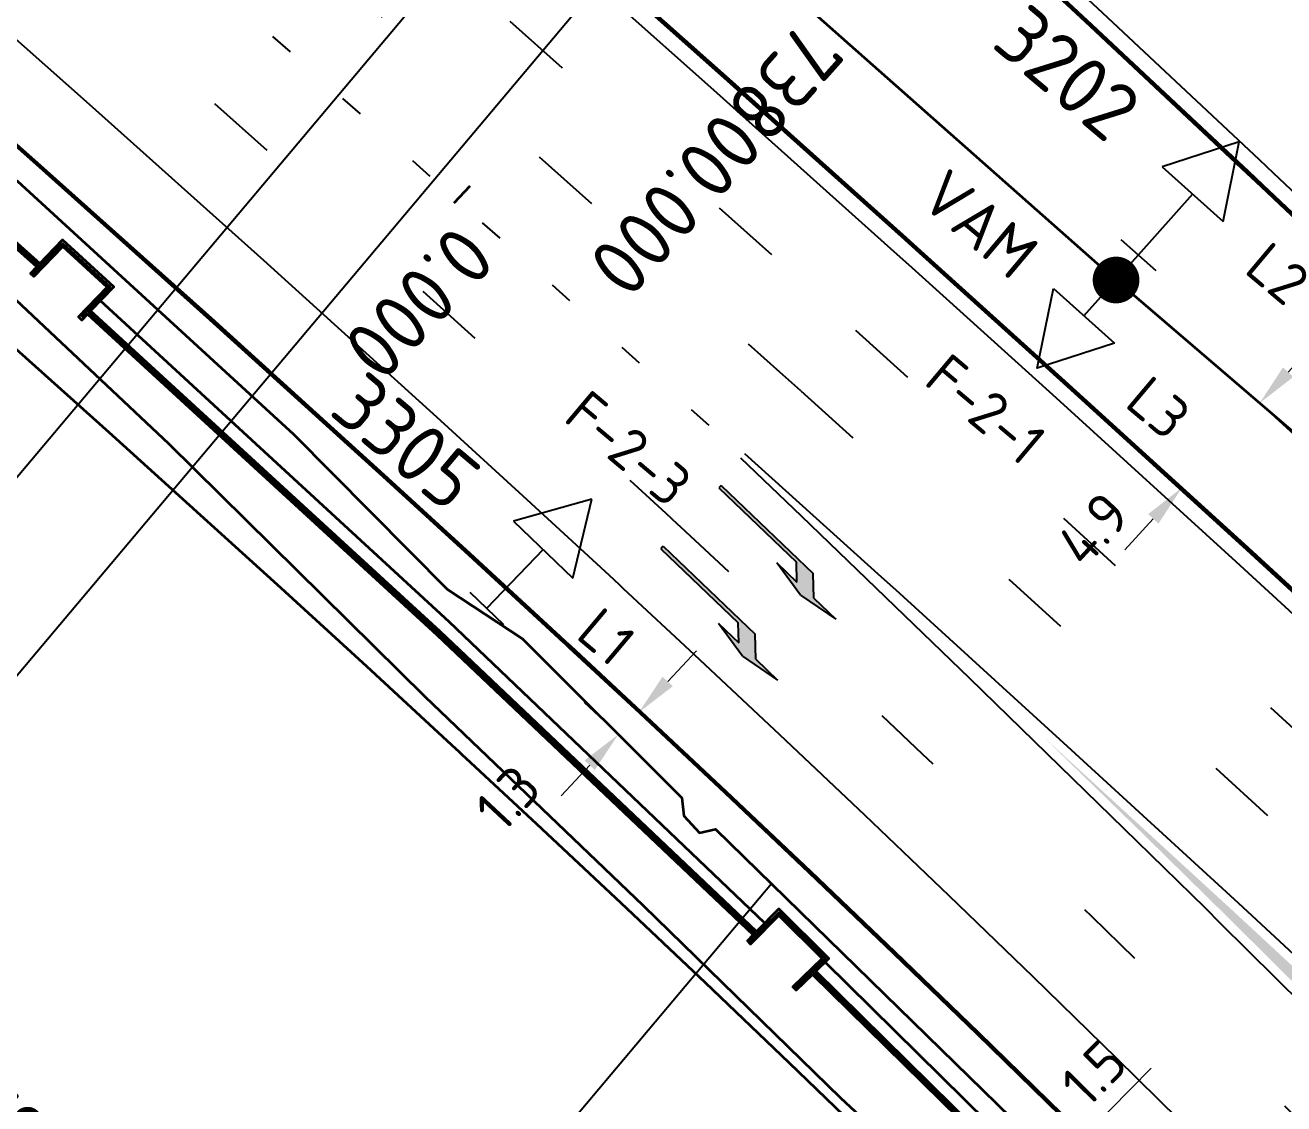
# Model space of a CAD drawing. Header units: metres. Extents: x 134219 to 139080, y 438661 to 444352.
# Drawn here: x 134937.3 to 134991.2, y 443633.5 to 443679.6 of the extents above; entities that cross this region are included whole.
import ezdxf
from ezdxf.enums import TextEntityAlignment as Align

# ---------------------------------------------------------------- set-up
doc = ezdxf.new("R2010")
doc.units = ezdxf.units.M
doc.linetypes.add('13strp', pattern=[4, 1, -3])
doc.linetypes.add('39strp', pattern=[12, 3, -9])
doc.layers.get('DEFPOINTS').update_dxf_attribs({"color": 193})
for name, color, linetype, lineweight in [('N-WE-KL-ET-T18', 1, 'Continuous', 18), ('N-WE-KL-ET-T25', 7, 'Continuous', 25), ('N-WE-KL-ET_LS_HULPSTUK_MOF-G', 10, 'Continuous', 35), ('N-WE-KL-ET_LS_OV_ARMATUUR-S', 7, 'Continuous', 25), ('N-WE-KL-ET_LS_OV_ARMATUUR-T18', 1, 'Continuous', 25), ('N-WE-KL-ET_LS_OV_KABEL-G', 10, 'KL-LS-OV-N', 35), ('N-WE-KL-ET_LS_OV_KABEL-M', 7, 'Continuous', 18), ('N-WE-KL-ET_LS_OV_KABEL-T25', 7, 'Continuous', 25), ('Utd-ondergr-bs', 8, 'Continuous', 35), ('Utd-ondergr-nw', 8, '13strp', 35)]:
    doc.layers.add(name, color=color, linetype=linetype, lineweight=lineweight)
doc.layers.add('N-WE-KL-ET_LS_OV_ARMATUUR-T25', color=2, linetype='Continuous')
doc.layers.add('Utd-weg-nw', color=8, linetype='Continuous')
doc.styles.add('alm a2ee v011$0$rtw_iso', font='NLCS-ISO.ttf')
doc.styles.add('ISO18', font='NLCS-ISO.ttf')
doc.styles.add('ISO25', font='NLCS-ISO.ttf')
doc.styles.add('NLCS-ISO', font='NLCS-ISO.ttf')
doc.styles.add('NLCS_18', font='NLCS-ISO.ttf', dxfattribs={"height": 1.8})
doc.styles.add('NLCS_25', font='NLCS-ISO.ttf', dxfattribs={"height": 2.5})
doc.linetypes.add('KL-LS-OV-N', pattern='A,4,-1,[103,NLCS.SHX,S=0.75,R=0,X=0,Y=0],-1,4,-1.5,["0V",Standard,S=1,R=0,X=0,Y=-0.5],-3', length=14.5)
doc.dimstyles.new('NLCS_t18_pijl_Dimension_l3_h1', dxfattribs={"dimtxt": 1.8, "dimasz": 1.8, "dimexe": 2, "dimexo": 2, "dimgap": 0.7, "dimtad": 1, "dimdec": 1, "dimzin": 0, "dimdsep": 46, "dimtxsty": 'NLCS_18', "dimcen": 2.5, "dimdle": 2, "dimclrd": 256, "dimclre": 256, "dimclrt": 256, "dimadec": 1, "dimazin": 0, "dimtfac": 1, "dimtdec": 1, "dimtofl": 0, "dimtmove": 1, "dimatfit": 0, "dimfxl": 0, "dimtolj": 1, "dimtzin": 0, "dimlwd": 18, "dimlwe": 18, "dimarcsym": 0})

# ---------------------------------------------------------------- blocks, each defined once
blk = doc.blocks.new('SKL-ET_OV_ARMATUUR_HD_NATRIUM_1x250W-SO (3)')
for p, q in [((6.493, 0), (3.493, 1.757)), ((3.493, -1.757), (6.493, 0))]:
    blk.add_line(p, q)
for points in [[(3.493, 1.757), (3.493, -1.757)], [(0, 1), (0, -1)], [(3.493, 0), (0, 0)]]:
    blk.add_lwpolyline(points)
at = {"layer": 'N-WE-KL-ET_LS_OV_ARMATUUR-T18', "style": 'ISO18', "flags": 1}
for tag, p in [('TYPE_ARMATUUR', (3.075, -6.821)), ('VERMOGEN_LAMP', (3.075, -10.606)), ('SPIEGELSTAND', (3.075, -14.39)), ('HOOGTE_LICHTMAST', (3.075, -18.175)), ('UITLEGGERHOEK', (3.075, -21.959)), ('TYPE_LICHTMAST', (3.075, -25.744)), ('BOTSVRIENDELIJK', (3.075, -29.528)), ('POSITIE_LICHTMAST', (3.075, -33.313)), ('KABELAANSLUITNG', (3.075, -37.097)), ('VOEDINGSPUNT', (3.075, -44.666))]:
    blk.add_attdef(tag, p, '', height=1.8, dxfattribs=at)
at = {"layer": 'N-WE-KL-ET_LS_OV_ARMATUUR-T18', "style": 'ISO18'}
for tag, p in [('FASE-AANSLUITING_1', (3.075, -40.882)), ('GROEPSNUMMER', (3.075, -48.451))]:
    blk.add_attdef(tag, p, '', height=1.8, dxfattribs=at)
at = {"layer": 'N-WE-KL-ET_LS_OV_ARMATUUR-T25', "style": 'ISO25'}
for tag, p in [('MASTNUMMER', (3.075, 7.391)), ('TYPE_SYMBOOL', (3.075, 3.606))]:
    blk.add_attdef(tag, p, '', height=2.5, dxfattribs=at)
blk = doc.blocks.new('SKL-ET_OV_ARMATUUR_HD_NATRIUM_2x250W-SO (1)')
for points in [[(-3.493, -1.757), (-6.493, 0), (-3.493, 1.757)], [(-3.493, 1.757), (-3.493, -1.757)], [(3.493, -1.757), (6.493, 0), (3.493, 1.757)], [(3.493, 1.757), (3.493, -1.757)], [(0, 1), (0, -1)], [(-3.493, 0), (0, 0)], [(3.493, 0), (0, 0)]]:
    blk.add_lwpolyline(points)
at = {"layer": 'N-WE-KL-ET_LS_OV_ARMATUUR-T18', "style": 'NLCS-ISO', "flags": 1}
for tag, p in [('TYPE_ARMATUUR', (3.075, -6.821)), ('VERMOGEN_LAMP', (3.075, -10.606)), ('SPIEGELSTAND', (3.075, -14.39)), ('HOOGTE_LICHTMAST', (3.075, -18.175)), ('UITLEGGERHOEK', (3.075, -21.959)), ('TYPE_LICHTMAST', (3.075, -25.744)), ('BOTSVRIENDELIJK', (3.075, -29.528)), ('POSITIE_LICHTMAST', (3.075, -33.313)), ('KABELAANSLUITNG', (3.075, -37.097)), ('VOEDINGSPUNT', (3.075, -48.451))]:
    blk.add_attdef(tag, p, '', height=1.8, dxfattribs=at)
at = {"layer": 'N-WE-KL-ET_LS_OV_ARMATUUR-T18', "style": 'NLCS-ISO'}
for tag, p in [('FASE-AANSLUITING_1', (3.075, -40.882)), ('FASE-AANSLUITING_2', (3.075, -44.666)), ('GROEPSNUMMER', (3.075, -52.235))]:
    blk.add_attdef(tag, p, '', height=1.8, dxfattribs=at)
at = {"layer": 'N-WE-KL-ET_LS_OV_ARMATUUR-T25', "style": 'NLCS-ISO'}
for tag, p in [('MASTNUMMER', (3.075, 7.391)), ('TYPE_SYMBOOL', (3.075, 3.606))]:
    blk.add_attdef(tag, p, '', height=2.5, dxfattribs=at)
blk = doc.blocks.new('*D433')
at = {"layer": 'DEFPOINTS', "color": 0, "transparency": 16777216}
for p in [(134990.155, 443663.432), (134990.155, 443663.432), (134986.822, 443659.806)]:
    blk.add_point(p, dxfattribs=at)
at = {"layer": 'N-WE-KL-ET_LS_OV_KABEL-M', "linetype": 'Continuous', "lineweight": 18, "transparency": 16777216}
for p, q in [((134991.373, 443664.757), (134992.591, 443666.082)), ((134985.604, 443658.481), (134984.386, 443657.156))]:
    blk.add_line(p, q, dxfattribs=at)
at = {"layer": 'N-WE-KL-ET_LS_OV_KABEL-M', "lineweight": 18, "transparency": 16777216}
for p, q in [((134990.155, 443663.432), (134991.627, 443662.078)), ((134986.822, 443659.806), (134988.294, 443658.453))]:
    blk.add_line(p, q, dxfattribs=at)
at = {"layer": 'N-WE-KL-ET_LS_OV_KABEL-M', "transparency": 16777216}
for points in [[(134991.152, 443664.96), (134991.594, 443664.554), (134990.155, 443663.432)], [(134985.383, 443658.684), (134985.825, 443658.278), (134986.822, 443659.806)]]:
    blk.add_solid(points, dxfattribs=at)
at = {"layer": 'N-WE-KL-ET_LS_OV_KABEL-M', "transparency": 16777216, "insert": (134983.027, 443658.042), "char_height": 1.8, "attachment_point": 5, "rotation": 47.4121, "style": 'NLCS_18'}
blk.add_mtext('\\A1;4.9', dxfattribs=at)
blk = doc.blocks.new('*D439')
at = {"layer": 'DEFPOINTS', "color": 0, "transparency": 16777216}
for p in [(134963.589, 443650.204), (134962.707, 443649.257), (134962.707, 443649.257)]:
    blk.add_point(p, dxfattribs=at)
at = {"layer": 'N-WE-KL-ET_LS_OV_KABEL-M', "linetype": 'Continuous', "lineweight": 18, "transparency": 16777216}
for p, q in [((134964.817, 443651.521), (134966.044, 443652.838)), ((134961.479, 443647.94), (134960.252, 443646.623))]:
    blk.add_line(p, q, dxfattribs=at)
at = {"layer": 'N-WE-KL-ET_LS_OV_KABEL-M', "lineweight": 18, "transparency": 16777216}
for p, q in [((134963.589, 443650.204), (134962.126, 443651.568)), ((134962.707, 443649.257), (134961.244, 443650.621))]:
    blk.add_line(p, q, dxfattribs=at)
at = {"layer": 'N-WE-KL-ET_LS_OV_KABEL-M', "transparency": 16777216}
for points in [[(134964.597, 443651.725), (134965.036, 443651.316), (134963.589, 443650.204)], [(134961.26, 443648.145), (134961.699, 443647.736), (134962.707, 443649.257)]]:
    blk.add_solid(points, dxfattribs=at)
at = {"layer": 'N-WE-KL-ET_LS_OV_KABEL-M', "transparency": 16777216, "insert": (134957.979, 443646.531), "char_height": 1.8, "attachment_point": 5, "rotation": 47.0156, "style": 'NLCS_18'}
blk.add_mtext('\\A1;1.3', dxfattribs=at)
blk = doc.blocks.new('*D442')
at = {"layer": 'DEFPOINTS', "color": 0, "transparency": 16777216}
for p in [(134985.407, 443629.239), (134984.332, 443628.147), (134984.332, 443628.147)]:
    blk.add_point(p, dxfattribs=at)
at = {"layer": 'N-WE-KL-ET_LS_OV_KABEL-M', "linetype": 'Continuous', "lineweight": 18, "transparency": 16777216}
for p, q in [((134982.887, 443632.309), (134985.512, 443634.974)), ((134984.869, 443628.693), (134982.887, 443632.309)), ((134986.67, 443630.521), (134987.934, 443631.803)), ((134985.407, 443629.239), (134984.332, 443628.147)), ((134983.068, 443626.865), (134981.805, 443625.583))]:
    blk.add_line(p, q, dxfattribs=at)
at = {"layer": 'N-WE-KL-ET_LS_OV_KABEL-M', "lineweight": 18, "transparency": 16777216}
for p, q in [((134985.407, 443629.239), (134983.982, 443630.643)), ((134984.332, 443628.147), (134982.907, 443629.551))]:
    blk.add_line(p, q, dxfattribs=at)
at = {"layer": 'N-WE-KL-ET_LS_OV_KABEL-M', "transparency": 16777216}
for points in [[(134986.457, 443630.732), (134986.884, 443630.311), (134985.407, 443629.239)], [(134982.855, 443627.076), (134983.282, 443626.655), (134984.332, 443628.147)]]:
    blk.add_solid(points, dxfattribs=at)
at = {"layer": 'N-WE-KL-ET_LS_OV_KABEL-M', "transparency": 16777216, "insert": (134983.06, 443634.764), "char_height": 1.8, "attachment_point": 5, "rotation": 45.4268, "style": 'NLCS_18'}
blk.add_mtext('\\A1;1.5', dxfattribs=at)
blk = doc.blocks.new('SKL-ET_HULP_MOF_VERBINDING_AFTAKMOF-SO')
at = {"const_width": 1}
blk.add_lwpolyline([(-0.5, 0, 1), (0.5, 0, 1)], format="xyb", close=True, dxfattribs=at)
blk.add_circle((0, 0), 0.5)
at = {"layer": 'N-WE-KL-ET-T18', "linetype": 'ByBlock', "style": 'NLCS-ISO', "flags": 1}
for tag, p in [('OMSCHRIJVING_LEGENDA', (0, -8.431)), ('LOCATIE', (0, -12.215)), ('MASTNUMMER', (0, -16)), ('VAN', (0, -19.784)), ('NAAR', (0, -23.569)), ('AFTAKKING', (0, -27.353)), ('VOEDINGSPUNT', (0, -31.138)), ('GROEPSNUMMER', (0, -34.922)), ('POSITIE_X', (0, -38.707)), ('POSITIE_Y', (0, -42.491)), ('OVERIGE_OPMERKING(EN)_2', (0, -50.06))]:
    blk.add_attdef(tag, p, '', height=1.8, dxfattribs=at)
at = {"layer": 'N-WE-KL-ET-T18', "linetype": 'ByBlock', "style": 'NLCS-ISO'}
blk.add_attdef('OVERIGE_OPMERKING(EN)_1', (0, -46.276), '', height=1.8, dxfattribs=at)
at = {"layer": 'N-WE-KL-ET-T25', "linetype": 'ByBlock', "style": 'NLCS-ISO'}
blk.add_attdef('SOORT_MOF', text='', height=2.25, dxfattribs=at).set_placement((0, 3), align=Align.MIDDLE)
blk = doc.blocks.new('Dwm A2 aanvulling$0$pijlre_750')
blk.add_hatch(color=256).paths.add_polyline_path([(5.196, -0.375), (4, -0.375), (5.7, -0.675), (7.5, -0.375), (6.2, -0.375), (5.45, 0.375), (0, 0.375), (0, 0.225), (4.596, 0.225)])
for p, q in [((0, 0.375), (5.45, 0.375)), ((0, 0.375), (0, 0.225)), ((0, 0.225), (4.596, 0.225)), ((5.196, -0.375), (4.596, 0.225)), ((6.2, -0.375), (5.45, 0.375)), ((4, -0.375), (5.196, -0.375)), ((5.7, -0.675), (4, -0.375)), ((5.7, -0.675), (7.5, -0.375)), ((6.2, -0.375), (7.5, -0.375))]:
    blk.add_line(p, q)

msp = doc.modelspace()

# ---------------------------------------------------------------- hatches: boundary and pattern name
at = {"layer": 'Utd-weg-nw', "linetype": 'Continuous'}
msp.add_hatch(color=256, dxfattribs=at).paths.add_polyline_path([(134980.937, 443649.113), (134985.184, 443644.978), (134988.097, 443642.115), (134988.751, 443641.47), (134992.303, 443637.949), (134995.839, 443634.41), (134999.358, 443630.855), (135002.318, 443627.833), (135005.264, 443624.797), (135006.336, 443623.683), (135009.792, 443620.066), (135013.226, 443616.427), (135016.636, 443612.767), (135020.024, 443609.085), (135023.811, 443604.97), (135025.699, 443606.907), (135021.948, 443610.564), (135017.795, 443614.586), (135010.653, 443621.433), (135003.464, 443628.242), (134996.233, 443635.015), (134988.961, 443641.754), (134981.651, 443648.463), (134980.937, 443649.113)])

# ---------------------------------------------------------------- linework, layer by layer
at = {"layer": 'N-WE-KL-ET_LS_OV_KABEL-G', "flags": 128}
for points, elevation in [([(135019.603, 443637.083), (135019.505, 443637.182), (135010.711, 443644.629), (135009.289, 443647.026), (134983.581, 443669.068), (134917.816, 443727.198), (134916.938, 443728.769), (134914.834, 443730.986), (134908.14, 443736.458), (134907.204, 443736.819), (134905.812, 443737.286), (134906.131, 443737.616)], 6.399), ([(134936.616, 443673.105), (134936.99, 443672.932), (134948.808, 443662.11), (134955.389, 443655.46), (134958.599, 443653.343), (134965.428, 443646.55), (134965.502, 443645.776), (134966.177, 443645.046), (134966.861, 443645.2), (134990.363, 443622.261), (134993.626, 443618.835), (134995.692, 443617.346), (134995.686, 443617.348)], 6.178)]:
    msp.add_lwpolyline(points, dxfattribs=dict(at, elevation=elevation))
at = {"layer": 'N-WE-KL-ET_LS_OV_KABEL-T25'}
for p, q in [((134961.102, 443688.937), (134908.876, 443626.901)), ((134965.203, 443685.313), (134927.354, 443640.354)), ((134969.259, 443642.859), (134956.551, 443627.763))]:
    msp.add_line(p, q, dxfattribs=at)
at = {"layer": 'Utd-ondergr-bs', "flags": 128}
for points in [[(134886.028, 443714.863), (134903.492, 443699.768), (134923.263, 443682.562), (134930.825, 443675.75), (134937.945, 443669.412), (134938.913, 443670.413), (134941.113, 443668.402), (134940.119, 443667.385), (134955.081, 443653.666), (134968.613, 443640.823), (134969.58, 443641.787), (134971.721, 443639.673), (134971.152, 443639.13), (134978.997, 443631.417)], [(134978.997, 443631.417), (134971.152, 443639.13), (134971.721, 443639.673), (134969.58, 443641.787), (134968.613, 443640.823), (134955.081, 443653.666), (134940.119, 443667.385), (134941.113, 443668.402), (134938.913, 443670.413), (134937.945, 443669.412), (134930.825, 443675.75), (134923.263, 443682.562), (134903.492, 443699.768), (134886.028, 443714.863)], [(134978.856, 443631.275), (134971.012, 443638.987), (134970.318, 443638.317), (134970.179, 443638.46), (134971.435, 443639.674), (134969.581, 443641.504), (134968.369, 443640.288), (134968.228, 443640.429), (134968.475, 443640.678), (134954.944, 443653.52), (134939.983, 443667.238), (134939.737, 443666.984), (134939.594, 443667.123), (134940.826, 443668.393), (134938.922, 443670.134), (134937.689, 443668.844), (134937.545, 443668.982), (134937.813, 443669.262), (134930.692, 443675.601), (134923.13, 443682.412), (134903.361, 443699.617), (134885.897, 443714.712)], [(134937.951, 443669.27), (134937.881, 443669.334), (134923.196, 443682.488)], [(134927.559, 443676.974), (134928.195, 443675.926), (134934.224, 443670.378), (134943.46, 443661.689), (134954.419, 443650.879), (134963.763, 443641.939), (134972.217, 443633.713), (134980.229, 443626.245), (134984.889, 443621.367), (134986.637, 443620.011), (134988.837, 443619.103), (134990.534, 443618.744), (134993.03, 443617.9), (134995.031, 443617.03), (134995.902, 443616.501)], [(134937.651, 443668.957), (134938.918, 443670.265), (134940.959, 443668.393), (134939.715, 443667.108)], [(134939.978, 443667.375), (134940.047, 443667.311), (134955.012, 443653.595), (134968.545, 443640.751), (134968.617, 443640.683)], [(134968.98, 443641.185), (134955.47, 443654.076), (134940.54, 443667.811)], [(134939.594, 443667.123), (134939.737, 443666.984), (134939.983, 443667.238), (134954.944, 443653.52), (134968.475, 443640.678), (134968.228, 443640.429), (134968.369, 443640.288), (134969.581, 443641.504), (134971.435, 443639.674), (134970.179, 443638.46), (134970.318, 443638.317), (134971.012, 443638.987), (134978.856, 443631.275)], [(134968.322, 443640.392), (134969.583, 443641.642), (134971.576, 443639.664), (134970.276, 443638.419)], [(134987.56, 443623.698), (134979.506, 443631.684), (134971.554, 443639.511)], [(134971.012, 443639.124), (134978.922, 443631.345), (134987.166, 443623.169)]]:
    msp.add_lwpolyline(points, dxfattribs=at)
at = {"layer": 'Utd-ondergr-nw', "color": 7, "linetype": 'Continuous'}
msp.add_line((134956.353, 443672.714), (134955.663, 443671.99), dxfattribs=at)
at = {"layer": 'Utd-ondergr-nw', "linetype": 'Continuous', "flags": 128}
for points in [[(134893.44, 443759.732), (134900.986, 443753.17), (134908.523, 443746.598), (134915.425, 443740.547), (134916.042, 443740.005), (134923.544, 443733.391), (134931.032, 443726.754), (134934.684, 443723.502), (134938.502, 443720.093), (134945.955, 443713.407), (134953.389, 443706.695), (134960.802, 443699.957), (134968.193, 443693.19), (134975.561, 443686.394), (134982.905, 443679.569), (134989.612, 443673.287), (134990.223, 443672.713), (134997.514, 443665.825), (135004.776, 443658.904), (135012.009, 443651.95), (135019.21, 443644.962), (135026.378, 443637.938), (135033.513, 443630.878)], [(134893.486, 443759.785), (134901.032, 443753.223), (134901.288, 443753), (134908.569, 443746.651), (134915.471, 443740.6), (134916.087, 443740.058), (134923.59, 443733.443), (134931.078, 443726.806), (134934.73, 443723.555), (134938.548, 443720.145), (134946.001, 443713.46), (134953.435, 443706.748), (134960.848, 443700.009), (134968.239, 443693.242), (134975.608, 443686.447), (134982.952, 443679.621), (134989.659, 443673.339), (134990.27, 443672.765), (134997.561, 443665.877), (135004.824, 443658.956), (135012.056, 443652.002), (135019.258, 443645.013), (135026.426, 443637.989), (135033.561, 443630.928)], [(134891.981, 443742.815), (134899.727, 443736.483), (134900.683, 443735.702), (134906.679, 443730.489), (134907.298, 443729.95), (134914.843, 443723.388), (134922.383, 443716.825), (134926.065, 443713.617), (134929.916, 443710.256), (134937.44, 443703.68), (134944.951, 443697.093), (134952.448, 443690.492), (134959.926, 443683.874), (134967.385, 443677.236), (134974.82, 443670.575), (134975.736, 443669.752)], [(134892.027, 443742.868), (134899.773, 443736.536), (134906.725, 443730.541), (134907.344, 443730.003), (134914.889, 443723.441), (134922.429, 443716.878), (134926.111, 443713.669), (134929.962, 443710.309), (134937.486, 443703.733), (134944.997, 443697.145), (134952.494, 443690.544), (134959.973, 443683.926), (134967.431, 443677.288), (134974.867, 443670.627), (134975.782, 443669.804)], [(134892.731, 443713.198), (134900.272, 443706.639), (134907.801, 443700.085), (134910.424, 443697.8), (134915.335, 443693.515), (134922.857, 443686.936), (134930.358, 443680.339), (134937.832, 443673.717), (134945.272, 443667.062), (134952.669, 443660.365), (134956.35, 443656.998), (134960.017, 443653.619), (134960.419, 443653.247)], [(134892.685, 443713.145), (134900.226, 443706.587), (134907.755, 443700.033), (134910.378, 443697.747), (134915.289, 443693.463), (134922.811, 443686.883), (134930.312, 443680.287), (134937.786, 443673.665), (134945.225, 443667.01), (134952.622, 443660.313), (134956.302, 443656.947), (134959.969, 443653.567), (134960.37, 443653.196)], [(134903.499, 443695.147), (134906.12, 443692.862), (134911.028, 443688.581), (134918.539, 443682.011), (134926.024, 443675.428), (134933.478, 443668.824), (134940.891, 443662.192), (134948.257, 443655.524), (134951.92, 443652.173), (134955.568, 443648.811), (134955.888, 443648.516)], [(134975.736, 443669.752), (134981.611, 443664.449), (134982.23, 443663.889), (134989.611, 443657.175), (134996.96, 443650.429), (135004.276, 443643.649), (135011.554, 443636.832), (135018.792, 443629.976)], [(134975.782, 443669.804), (134981.658, 443664.501), (134982.277, 443663.941), (134989.658, 443657.226), (134997.008, 443650.48), (135004.323, 443643.7), (135011.602, 443636.883), (135018.841, 443630.027)], [(134960.37, 443653.196), (134960.412, 443653.157), (134960.589, 443652.994), (134963.622, 443650.174), (134967.259, 443646.765), (134970.88, 443643.341), (134974.484, 443639.899), (134978.069, 443636.44), (134981.635, 443632.962)], [(134960.419, 443653.247), (134960.46, 443653.209), (134960.637, 443653.045), (134963.67, 443650.225), (134967.307, 443646.816), (134970.928, 443643.392), (134974.532, 443639.95), (134978.118, 443636.49), (134981.684, 443633.012)], [(134955.888, 443648.516), (134956.009, 443648.403), (134956.185, 443648.24), (134959.201, 443645.436), (134962.818, 443642.047), (134966.416, 443638.643), (134969.997, 443635.224), (134973.557, 443631.789)]]:
    msp.add_lwpolyline(points, dxfattribs=at)
at = {"layer": 'Utd-weg-nw', "linetype": '39strp', "flags": 128}
for points in [[(134677.47, 443953.32), (134685.016, 443946.758), (134692.562, 443940.196), (134700.108, 443933.635), (134707.655, 443927.073), (134715.201, 443920.511), (134722.747, 443913.949), (134730.293, 443907.388), (134737.839, 443900.826), (134745.385, 443894.264), (134749.477, 443890.706), (134752.931, 443887.702), (134760.477, 443881.141), (134768.023, 443874.579), (134775.569, 443868.017), (134783.116, 443861.456), (134790.662, 443854.894), (134798.208, 443848.332), (134805.754, 443841.77), (134813.3, 443835.209), (134820.846, 443828.647), (134823.212, 443826.589), (134828.392, 443822.085), (134835.938, 443815.523), (134843.484, 443808.962), (134851.03, 443802.4), (134858.577, 443795.838), (134866.123, 443789.276), (134873.669, 443782.715), (134881.215, 443776.153), (134881.673, 443775.754), (134881.789, 443775.654), (134888.761, 443769.591), (134896.307, 443763.029), (134903.853, 443756.468), (134911.39, 443749.896), (134918.292, 443743.845), (134918.909, 443743.302), (134926.413, 443736.688), (134933.902, 443730.049), (134937.556, 443726.796), (134941.376, 443723.385), (134948.834, 443716.695), (134956.273, 443709.978), (134963.693, 443703.233), (134971.093, 443696.459), (134978.471, 443689.654), (134985.826, 443682.819), (134992.545, 443676.527), (134993.157, 443675.952), (135000.461, 443669.051), (135007.739, 443662.117), (135014.987, 443655.148), (135022.206, 443648.143), (135029.393, 443641.102), (135036.547, 443634.023), (135040.713, 443629.867), (135043.666, 443626.906), (135050.749, 443619.753), (135057.796, 443612.566), (135064.81, 443605.347), (135069.77, 443600.203), (135071.791, 443598.098), (135078.741, 443590.821), (135085.663, 443583.516), (135085.898, 443583.267)], [(134661, 443934.379), (134668.546, 443927.817), (134676.092, 443921.256), (134683.639, 443914.694), (134691.185, 443908.132), (134698.731, 443901.57), (134706.277, 443895.009), (134713.823, 443888.447), (134721.369, 443881.885), (134728.915, 443875.324), (134733.007, 443871.765), (134736.461, 443868.762), (134744.007, 443862.2), (134751.553, 443855.638), (134759.1, 443849.077), (134766.646, 443842.515), (134774.192, 443835.953), (134781.738, 443829.391), (134789.284, 443822.83), (134796.83, 443816.268), (134804.376, 443809.706), (134806.742, 443807.649), (134811.922, 443803.144), (134819.468, 443796.583), (134820.478, 443795.864), (134827.048, 443790.06), (134834.558, 443783.457), (134842.068, 443776.854), (134849.578, 443770.25), (134857.088, 443763.647), (134864.598, 443757.044), (134865.055, 443756.643), (134865.17, 443756.541), (134872.108, 443750.441), (134879.618, 443743.837), (134887.128, 443737.234), (134894.638, 443730.631), (134901.561, 443724.603), (134902.18, 443724.064), (134909.723, 443717.504), (134917.26, 443710.943), (134920.939, 443707.737), (134924.787, 443704.38), (134932.302, 443697.811), (134939.803, 443691.233), (134947.286, 443684.644), (134954.749, 443678.039), (134962.19, 443671.417), (134969.605, 443664.775), (134970.518, 443663.954)], [(134656.112, 443928.757), (134663.658, 443922.196), (134671.204, 443915.634), (134678.75, 443909.072), (134686.296, 443902.51), (134693.842, 443895.949), (134701.388, 443889.387), (134708.934, 443882.825), (134716.481, 443876.263), (134724.027, 443869.702), (134728.118, 443866.144), (134731.573, 443863.14), (134739.119, 443856.578), (134746.665, 443850.016), (134754.211, 443843.455), (134761.757, 443836.893), (134769.303, 443830.331), (134776.849, 443823.77), (134784.395, 443817.208), (134791.942, 443810.646), (134799.488, 443804.084), (134801.854, 443802.027), (134807.034, 443797.523), (134814.58, 443790.961), (134822.16, 443784.438), (134829.67, 443777.835), (134837.18, 443771.232), (134844.69, 443764.628), (134852.2, 443758.025), (134859.71, 443751.422), (134860.166, 443751.021), (134860.281, 443750.92), (134867.22, 443744.819), (134874.73, 443738.215), (134882.24, 443731.612), (134889.75, 443725.009), (134896.672, 443718.981), (134897.292, 443718.442), (134904.834, 443711.883), (134912.367, 443705.326), (134914.991, 443703.039), (134919.906, 443698.751), (134927.439, 443692.162), (134934.957, 443685.551), (134942.453, 443678.909), (134949.92, 443672.228), (134957.35, 443665.502), (134961.05, 443662.118), (134964.737, 443658.72), (134965.226, 443658.267)], [(134822.775, 443798.505), (134829.345, 443792.701), (134836.855, 443786.098), (134844.365, 443779.495), (134851.875, 443772.891), (134859.385, 443766.288), (134866.895, 443759.685), (134867.351, 443759.284), (134867.466, 443759.183), (134874.405, 443753.082), (134881.915, 443746.478), (134889.425, 443739.875), (134896.935, 443733.272), (134897.848, 443732.442), (134903.857, 443727.244), (134904.477, 443726.705), (134912.021, 443720.144), (134919.559, 443713.582), (134923.239, 443710.375), (134927.089, 443707.017), (134934.608, 443700.445), (134942.113, 443693.863), (134949.602, 443687.268), (134957.072, 443680.657), (134964.521, 443674.028), (134971.945, 443667.377), (134972.859, 443666.555)], [(134972.859, 443666.555), (134978.725, 443661.261), (134979.343, 443660.702), (134986.71, 443654), (134994.045, 443647.268), (135001.345, 443640.503), (135008.606, 443633.702), (135015.826, 443626.863), (135023.002, 443619.984), (135027.175, 443615.942), (135030.131, 443613.06), (135037.214, 443606.09), (135044.25, 443599.073), (135051.239, 443592.009), (135056.173, 443586.965), (135058.181, 443584.899), (135065.075, 443577.743), (135071.921, 443570.54), (135078.719, 443563.293), (135085.469, 443556), (135092.17, 443548.662), (135098.821, 443541.28), (135105.424, 443533.854), (135111.977, 443526.383), (135113.473, 443524.663), (135118.48, 443518.869), (135124.939, 443511.311), (135131.354, 443503.711), (135137.73, 443496.073), (135144.069, 443488.399), (135150.373, 443480.692), (135153.835, 443476.43), (135156.646, 443472.955), (135162.891, 443465.19), (135169.111, 443457.4), (135175.308, 443449.588), (135181.486, 443441.755), (135187.648, 443433.905), (135193.796, 443426.04), (135199.935, 443418.162), (135206.067, 443410.274), (135212.196, 443402.379), (135217.687, 443395.299), (135218.323, 443394.478), (135224.452, 443386.576), (135230.58, 443378.674), (135236.709, 443370.772), (135242.837, 443362.87), (135245.243, 443359.768), (135248.965, 443354.968), (135250.431, 443353.078)], [(134970.518, 443663.954), (134976.376, 443658.667), (134976.993, 443658.109), (134984.349, 443651.416), (134991.672, 443644.695), (134998.959, 443637.942), (135006.207, 443631.154), (135013.412, 443624.329), (135020.572, 443617.465), (135024.736, 443613.433), (135027.685, 443610.558), (135034.751, 443603.604), (135041.77, 443596.603), (135048.743, 443589.556), (135053.665, 443584.524), (135055.668, 443582.462), (135062.546, 443575.323), (135069.376, 443568.137), (135076.158, 443560.907), (135082.892, 443553.631), (135089.577, 443546.311), (135096.213, 443538.946), (135102.8, 443531.537), (135109.338, 443524.084), (135110.831, 443522.368), (135115.827, 443516.587), (135122.271, 443509.045), (135128.674, 443501.461), (135135.037, 443493.837), (135141.365, 443486.177), (135147.659, 443478.482), (135151.116, 443474.226), (135153.923, 443470.756), (135160.16, 443463.002), (135166.372, 443455.221), (135172.563, 443447.417), (135178.735, 443439.591), (135184.892, 443431.747), (135191.037, 443423.887), (135197.173, 443416.013), (135203.303, 443408.128), (135209.43, 443400.234), (135214.921, 443393.154), (135215.558, 443392.333), (135221.686, 443384.431), (135227.815, 443376.529), (135233.943, 443368.627), (135240.071, 443360.725), (135242.478, 443357.623), (135246.2, 443352.823), (135249.038, 443349.163)], [(134965.226, 443658.267), (134965.36, 443658.143), (134968.411, 443655.307), (134972.071, 443651.877), (134975.716, 443648.43), (134979.345, 443644.964), (134982.957, 443641.479), (134986.55, 443637.974), (134990.125, 443634.448), (134993.679, 443630.901), (134994.904, 443629.668), (134997.82, 443626.71), (135000.722, 443623.738), (135002.386, 443622.019), (135003.452, 443620.912), (135006.891, 443617.312), (135010.308, 443613.691), (135013.701, 443610.049), (135017.072, 443606.386), (135020.42, 443602.702), (135023.745, 443598.997), (135027.046, 443595.271), (135030.324, 443591.524), (135033.579, 443587.758), (135036.81, 443583.971), (135040.017, 443580.163), (135043.201, 443576.336), (135046.361, 443572.489), (135049.496, 443568.623), (135052.607, 443564.737), (135055.694, 443560.831), (135058.757, 443556.907), (135061.795, 443552.963), (135062.449, 443552.106), (135064.808, 443549), (135067.796, 443545.019), (135070.759, 443541.019), (135073.698, 443537), (135076.611, 443532.964), (135079.499, 443528.909), (135082.361, 443524.836), (135085.198, 443520.745), (135088.01, 443516.637), (135090.795, 443512.511), (135093.555, 443508.368), (135096.289, 443504.208), (135098.997, 443500.031), (135101.679, 443495.837), (135104.334, 443491.626), (135106.963, 443487.399), (135109.566, 443483.155), (135112.142, 443478.895), (135114.691, 443474.62), (135117.214, 443470.328), (135119.71, 443466.021), (135122.178, 443461.698), (135124.62, 443457.36), (135126.112, 443454.678), (135127.035, 443453.006), (135129.422, 443448.638), (135131.782, 443444.255), (135134.115, 443439.857), (135136.42, 443435.445), (135137.794, 443432.782)]]:
    msp.add_lwpolyline(points, dxfattribs=at)
at = {"layer": 'Utd-weg-nw', "linetype": '13strp', "flags": 128}
msp.add_lwpolyline([(134658.556, 443931.568), (134666.102, 443925.006), (134673.648, 443918.445), (134681.194, 443911.883), (134688.74, 443905.321), (134696.286, 443898.76), (134703.833, 443892.198), (134711.379, 443885.636), (134718.925, 443879.074), (134726.471, 443872.513), (134730.563, 443868.954), (134734.017, 443865.951), (134741.563, 443859.389), (134749.109, 443852.827), (134756.655, 443846.266), (134764.201, 443839.704), (134771.747, 443833.142), (134779.294, 443826.58), (134786.84, 443820.019), (134794.386, 443813.457), (134801.932, 443806.895), (134804.298, 443804.838), (134809.478, 443800.333), (134817.024, 443793.772), (134824.604, 443787.249), (134832.114, 443780.646), (134839.624, 443774.043), (134847.134, 443767.439), (134854.644, 443760.836), (134862.154, 443754.233), (134862.61, 443753.832), (134862.726, 443753.73), (134869.664, 443747.63), (134877.174, 443741.026), (134884.684, 443734.423), (134892.194, 443727.82), (134899.116, 443721.792), (134899.736, 443721.253), (134907.278, 443714.693), (134914.813, 443708.135), (134918.491, 443704.93), (134922.337, 443701.574), (134929.849, 443695.008), (134937.344, 443688.435), (134944.821, 443681.851), (134952.277, 443675.253), (134959.709, 443668.638), (134967.115, 443662.004), (134968.027, 443661.185)], dxfattribs=at)
at = {"layer": 'Utd-weg-nw', "linetype": 'Continuous', "flags": 128}
for points in [[(134893.945, 443760.313), (134901.491, 443753.751), (134909.028, 443747.179), (134915.93, 443741.128), (134916.547, 443740.586), (134924.05, 443733.971), (134931.538, 443727.334), (134935.19, 443724.083), (134939.009, 443720.673), (134946.462, 443713.986), (134953.897, 443707.274), (134961.311, 443700.534), (134968.704, 443693.766), (134976.074, 443686.969), (134983.42, 443680.142), (134990.129, 443673.858), (134990.74, 443673.284), (134998.033, 443666.393), (135005.298, 443659.47), (135012.533, 443652.514), (135019.738, 443645.522), (135026.909, 443638.495), (135034.047, 443631.432)], [(134891.522, 443742.287), (134899.268, 443735.955), (134906.219, 443729.96), (134906.839, 443729.422), (134914.383, 443722.86), (134921.923, 443716.297), (134925.605, 443713.089), (134929.456, 443709.729), (134936.979, 443703.153), (134944.489, 443696.567), (134951.984, 443689.967), (134959.462, 443683.35), (134966.918, 443676.714), (134974.352, 443670.055), (134975.267, 443669.231)], [(134894.929, 443715.726), (134902.471, 443709.167), (134910.002, 443702.611), (134912.625, 443700.325), (134917.539, 443696.039), (134925.065, 443689.455), (134932.575, 443682.851), (134940.059, 443676.22), (134947.512, 443669.552), (134954.926, 443662.841), (134958.615, 443659.466), (134962.292, 443656.078), (134962.736, 443655.666)], [(134975.267, 443669.231), (134981.141, 443663.93), (134981.76, 443663.37), (134989.138, 443656.658), (134996.486, 443649.914), (135003.799, 443643.137), (135011.074, 443636.323), (135018.31, 443629.47)], [(134967.938, 443661.098), (134970.537, 443658.607), (134977.739, 443651.668), (134984.904, 443644.692), (134987.816, 443641.83), (134988.469, 443641.186), (134992.02, 443637.665), (134995.555, 443634.128), (134999.073, 443630.574)], [(134968.11, 443661.278), (134973.96, 443655.998), (134974.576, 443655.441), (134981.921, 443648.758), (134989.232, 443642.048), (134996.505, 443635.308), (135003.738, 443628.533)], [(134962.736, 443655.666), (134962.913, 443655.502), (134965.955, 443652.675), (134969.603, 443649.256), (134973.236, 443645.82), (134976.852, 443642.367), (134980.45, 443638.895), (134984.03, 443635.404), (134987.589, 443631.893)]]:
    msp.add_lwpolyline(points, dxfattribs=at)

# ---------------------------------------------------------------- block references
at = {"layer": 'N-WE-KL-ET_LS_HULPSTUK_MOF-G'}
ref = msp.add_blockref('SKL-ET_HULP_MOF_VERBINDING_AFTAKMOF-SO', (134984.01, 443668.7, 6.399), dxfattribs=at)
ref.add_attrib('SOORT_MOF', 'VAM', dxfattribs={"layer": 'N-WE-KL-ET_LS_OV_ARMATUUR-T25', "height": 2, "rotation": 319.9073, "style": 'ISO25'}).set_placement((134976.144, 443672.8, 6.399), align=Align.MIDDLE_LEFT)
at = {"layer": 'N-WE-KL-ET_LS_OV_ARMATUUR-S'}
ref = msp.add_blockref('SKL-ET_OV_ARMATUUR_HD_NATRIUM_2x250W-SO (1)', (134984.961, 443669.767, 7.727), dxfattribs=dict(at, rotation=48.25736614395642))
ref.add_attrib('MASTNUMMER', '3202', (134978.607, 443678.717, 7.727), dxfattribs={"layer": 'N-WE-KL-ET_LS_OV_ARMATUUR-T25', "height": 2.5, "rotation": 319.9073, "style": 'ISO25'})
ref.add_attrib('FASE-AANSLUITING_1', 'L2', (134989.425, 443669.064, 7.727), dxfattribs={"layer": 'N-WE-KL-ET_LS_OV_ARMATUUR-T18', "height": 1.8, "rotation": 319.9073, "style": 'ISO18'})
ref.add_attrib('FASE-AANSLUITING_2', 'L3', (134984.311, 443663.333, 7.727), dxfattribs={"layer": 'N-WE-KL-ET_LS_OV_ARMATUUR-T18', "height": 1.8, "rotation": 319.9073, "style": 'ISO18'})
ref.add_attrib('GROEPSNUMMER', 'F-2-1', (134975.71, 443664.285, 7.727), dxfattribs={"layer": 'N-WE-KL-ET_LS_OV_ARMATUUR-T18', "height": 1.8, "rotation": 319.9073, "style": 'ISO18'})
ref = msp.add_blockref('SKL-ET_OV_ARMATUUR_HD_NATRIUM_1x250W-SO (3)', (134957.067, 443654.649, 7.672), dxfattribs=dict(at, rotation=46.08673654841245))
ref.add_attrib('MASTNUMMER', '3305', (134950.252, 443662.998, 7.672), dxfattribs={"layer": 'N-WE-KL-ET_LS_OV_ARMATUUR-T25', "height": 2.5, "rotation": 319.9073, "style": 'ISO25'})
ref.add_attrib('FASE-AANSLUITING_1', 'L1', (134960.819, 443653.425, 7.672), dxfattribs={"layer": 'N-WE-KL-ET_LS_OV_ARMATUUR-T18', "height": 1.8, "rotation": 319.9073, "style": 'ISO18'})
ref.add_attrib('GROEPSNUMMER', 'F-2-3', (134960.285, 443662.717, 7.672), dxfattribs={"layer": 'N-WE-KL-ET_LS_OV_ARMATUUR-T18', "height": 1.8, "rotation": 319.9073, "style": 'ISO18'})
at = {"layer": 'Utd-weg-nw', "linetype": 'Continuous', "rotation": 316.2591234077161}
for p in [(134966.853, 443659.641), (134964.364, 443657.04)]:
    msp.add_blockref('Dwm A2 aanvulling$0$pijlre_750', p, dxfattribs=at)

# ---------------------------------------------------------------- texts
at = {"layer": 'N-WE-KL-ET_LS_OV_KABEL-T25', "style": 'NLCS_25'}
msp.add_text('RWS VP F-2-1 VG-YMvKas 4x16mm² (OV)', height=2.5, rotation=319.9073, dxfattribs=at).set_placement((134932.87, 443635.711), align=Align.MIDDLE_LEFT)
at = {"layer": 'Utd-ondergr-nw', "color": 7, "style": 'alm a2ee v011$0$rtw_iso'}
for s, rotation, p in [('73800.000', 228.243, (134970.615, 443679.916)), ('0.000', 226.3494, (134955.77, 443671.197))]:
    msp.add_text(s, height=2.5, rotation=rotation, dxfattribs=at).set_placement(p)

# ---------------------------------------------------------------- dimensions: what is measured, and where the dimension line sits
at = {"layer": 'N-WE-KL-ET_LS_OV_KABEL-M'}
for base, p1, p2, angle, picture, middle in [((134990.155, 443663.432), (134986.822, 443659.806), (134990.155, 443663.432), 47.4121, '*D433', (134984.205, 443656.959)), ((134962.707, 443649.257), (134963.589, 443650.204), (134962.707, 443649.257), 227.0156, '*D439', (134959.15, 443645.44))]:
    dim = msp.add_linear_dim(base=base, p1=p1, p2=p2, angle=angle, dimstyle='NLCS_t18_pijl_Dimension_l3_h1', dxfattribs=at)
    dim.commit()
    dim.dimension.update_dxf_attribs({"geometry": picture, "text_midpoint": middle, "dimtype": 161})
dim = msp.add_aligned_dim(p1=(134985.407, 443629.239), p2=(134984.332, 443628.147), distance=0, dimstyle='NLCS_t18_pijl_Dimension_l3_h1', dxfattribs=at)
dim.commit()
dim.dimension.update_dxf_attribs({"geometry": '*D442', "text_midpoint": (134982.239, 443633.931)})

doc.saveas('drawing.dxf')
